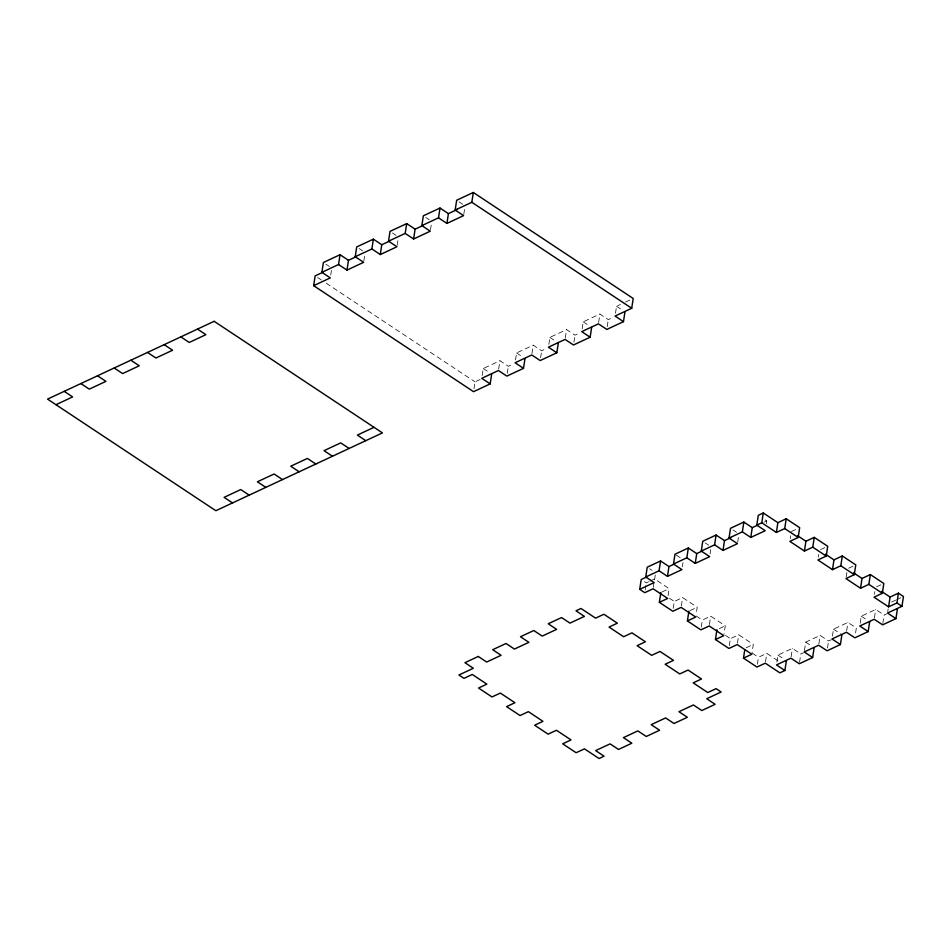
<?xml version="1.0" encoding="UTF-8"?>
<svg xmlns="http://www.w3.org/2000/svg" width="951" height="951" viewBox="0 0 951 951"><rect width="100%" height="100%" fill="white"/><g stroke="black" fill="none" stroke-linecap="round" stroke-linejoin="round"><path stroke-width="0.71" stroke-dasharray="4.75 3.57" d="M330.734 275.089L331.59 269.49M363.841 260.931L364.899 253.929M397.161 245.37L398.219 238.356M430.482 229.797L431.54 222.796M463.803 214.237L464.647 208.638M473.967 388.876L475.024 381.874L480.148 379.485M482.205 375.514L483.263 368.512L499.929 360.726L508.345 366.313L513.469 363.912M498.657 369.131L499.929 360.726M507.275 373.315L508.345 366.313M515.525 359.954L516.583 352.952L533.249 345.165L541.654 350.753L546.789 348.351M531.978 353.57L533.249 345.165M540.596 357.754L541.654 350.753M548.846 344.393L549.904 337.391L566.57 329.605L574.975 335.18L580.11 332.791M565.298 338.009L566.57 329.605M573.917 342.194L574.975 335.18M582.167 328.832L583.225 321.818L599.879 314.044L608.295 319.619L613.431 317.23M598.619 322.448L599.879 314.044M607.237 326.621L608.295 319.619M615.487 313.259L616.545 306.258L620.385 304.463M645.194 589.87L645.824 585.661M653.301 587.373L654.157 581.774M654.573 579.777L655.429 574.178M668.101 595.647L669.159 588.645L654.573 578.969L649.818 581.192M673.237 608.462L674.295 601.46L682.628 597.573L697.214 607.237L696.156 614.251M682.342 566.808L682.984 562.6M681.356 605.977L682.628 597.573M710.112 553.839L710.742 549.63M701.291 627.066L702.349 620.064L710.682 616.165L725.268 625.841L723.996 634.246M709.41 624.569L710.682 616.165M737.667 542.272L738.511 536.661M729.334 645.658L730.392 638.656L738.725 634.769L753.311 644.433L752.039 652.838M737.453 643.173L738.725 634.769M766.28 523.692L766.708 520.898L764.295 519.305M757.388 664.262L758.446 657.26L766.779 653.361L780.153 662.229M765.507 661.765L766.779 653.361M790.281 538.587L790.697 535.782M776.884 662.122L777.942 655.12L792.385 648.38L800.801 653.955L803.464 652.707M791.113 656.784L792.385 648.38M799.529 662.36L800.801 653.955M818.324 557.179L818.752 554.374M804.439 650.555L805.711 642.151L820.154 635.411L828.571 640.986L831.233 639.738M818.882 643.815L820.154 635.411M827.501 647.988L828.571 640.986M832.422 636.183L833.48 629.182L847.912 622.441L856.328 628.017L855.27 635.018M846.164 577.174L847.008 571.575M846.652 630.846L847.912 622.441M860.191 623.214L861.249 616.212L875.681 609.472L884.097 615.047L886.76 613.799M874.421 594.375L874.849 591.57M874.409 617.877L875.681 609.472M882.825 623.452L884.097 615.047M887.735 611.648L888.163 608.842M625.52 302.073L630.644 299.672M764.081 522.123L766.708 520.898M648.63 581.75L646.252 582.868L643.221 580.859M662.027 591.986L669.159 588.645M791.339 531.585L797.283 528.804M690.069 610.578L697.214 607.237M820.57 549.619L825.337 547.396M719.313 628.623L725.268 625.841M848.625 568.222L853.38 566M746.178 647.774L753.311 644.433M876.679 586.815L881.434 584.592M891.634 602.019L895.569 600.176M896.888 599.57L900.823 597.727M459.06 201.85L462.673 204.239M616.545 306.258L622.56 310.24M425.739 217.41L429.353 219.8M583.225 321.818L589.24 325.813M392.43 232.971L396.032 235.373M549.904 337.391L555.919 341.373M359.109 248.544L362.711 250.933M516.583 352.952L522.598 356.934M732.924 529.885L736.538 532.275M861.249 616.212L867.253 620.195M325.789 264.105L329.391 266.494M483.263 368.512L488.077 371.698M317.598 277.502L321.283 279.951M326.205 283.208L475.024 381.874M705.155 542.855L708.768 545.244M833.48 629.182L840.696 633.96M676.197 555.027L680.999 558.213M805.711 642.151L811.726 646.133M649.628 568.793L652.029 570.386M777.942 655.12L783.957 659.102M669.397 598.215L674.295 601.46M696.227 615.998L702.349 620.064M725.506 635.411L730.392 638.656M752.324 653.194L758.446 657.26"/><path stroke-width="1.43" d="M491.679 374.088L490.193 383.895L473.539 391.681L313.652 285.669L315.138 275.873L322.829 272.283M313.652 285.669L330.318 277.894L321.902 272.319L323.376 262.512L340.042 254.725L348.458 260.301L356.15 256.711M321.902 272.319L338.556 264.533L340.042 254.725M338.556 264.533L346.972 270.108L348.458 260.301M346.972 270.108L363.639 262.333L355.222 256.746L356.696 246.951L373.363 239.165L381.779 244.74L389.47 241.15M355.222 256.746L371.877 248.972L373.363 239.165M371.877 248.972L380.293 254.547L381.779 244.74M380.293 254.547L396.947 246.761L388.543 241.185L390.017 231.378L406.683 223.604L415.1 229.179L422.779 225.589M388.543 241.185L405.197 233.411L406.683 223.604M405.197 233.411L413.614 238.986L415.1 229.179M413.614 238.986L430.268 231.2L421.852 225.625L423.338 215.818L440.004 208.043L448.42 213.618L457.383 209.422M421.852 225.625L438.518 217.838L440.004 208.043M438.518 217.838L446.934 223.426L448.42 213.618M446.934 223.426L463.589 215.639L455.172 210.064L456.658 200.257L473.325 192.471L633.2 298.483L631.726 308.279L615.059 316.065L623.476 321.64L624.962 311.845M455.172 210.064L471.839 202.278L473.325 192.471M490.193 383.895L481.777 378.32L498.443 370.533L506.859 376.12L523.514 368.334L525 358.527M523.514 368.334L515.097 362.759L531.764 354.973L540.18 360.548L556.834 352.773L558.32 342.966M556.834 352.773L548.418 347.186L565.084 339.412L573.501 344.987L590.155 337.213L591.641 327.406M786.358 660.695L784.872 670.503L779.879 672.844L765.293 663.168L756.96 667.055L743.504 658.128L751.825 654.24L737.239 644.576L728.918 648.463L715.449 639.536L723.782 635.648L709.196 625.972L700.863 629.859L687.407 620.944L695.728 617.044L681.142 607.38L672.821 611.267L659.352 602.34L667.685 598.452L653.099 588.776L644.766 592.675L639.714 589.323L641.2 579.516L646.454 577.067M639.714 589.323L654.157 582.583L645.741 576.995L647.227 567.2L660.553 560.971L668.969 566.546L674.211 564.098M645.741 576.995L659.067 570.778L660.553 560.971M659.352 602.34L660.838 592.532M659.067 570.778L667.483 576.354L668.969 566.546M667.483 576.354L681.926 569.613L673.51 564.026L674.984 554.231L688.322 548.002L696.726 553.577L701.981 551.128M673.51 564.026L686.836 557.809L688.322 548.002M686.836 557.809L695.252 563.384L696.726 553.577M687.407 620.944L688.881 611.136M695.252 563.384L709.684 556.644L701.267 551.057L702.753 541.262L716.079 535.033L724.496 540.608L731.057 537.541M701.267 551.057L714.605 544.84L716.079 535.033M714.605 544.84L723.01 550.415L724.496 540.608M723.01 550.415L737.453 543.675L729.037 538.088L730.523 528.28L743.848 522.063L752.265 527.639L757.519 525.19M715.449 639.536L716.935 629.728M729.037 538.088L742.362 531.871L743.848 522.063M742.362 531.871L750.779 537.446L752.265 527.639M750.779 537.446L765.222 530.706L756.806 525.118L758.292 515.311L763.284 512.981L777.87 522.658L786.204 518.759L799.66 527.686L798.186 537.493L789.853 541.381L804.439 551.057L812.772 547.17L814.246 537.363L827.715 546.29L826.229 556.085L817.908 559.984L832.494 569.649L840.815 565.762L842.301 555.955L855.769 564.882L854.283 574.689L845.95 578.577L860.536 588.253L868.869 584.354L870.355 574.559L883.812 583.486L882.338 593.281L874.005 597.18L888.591 606.845L896.924 602.958L898.398 593.151L903.45 596.503L901.964 606.298L887.533 613.05L895.949 618.625L897.423 608.818M756.806 525.118L761.799 522.788L763.284 512.981M743.504 658.128L744.776 649.723M761.799 522.788L776.385 532.453L777.87 522.658M776.385 532.453L784.718 528.566L786.204 518.759M804.439 551.057L805.925 541.25L814.246 537.363M784.872 670.503L776.468 664.927L790.899 658.187L799.315 663.762L812.641 657.533L814.127 647.726M832.494 569.649L833.968 559.854L842.301 555.955M812.641 657.533L804.225 651.958L818.668 645.206L827.085 650.793L840.411 644.564L841.897 634.757M860.536 588.253L862.022 578.446L870.355 574.559M840.411 644.564L831.994 638.989L846.438 632.237L854.854 637.824L868.18 631.595L869.666 621.788M888.591 606.845L890.077 597.038L898.398 593.151M55.966 404.698L72.621 396.924L64.204 391.337M374.028 427.308L357.374 435.094L365.79 440.67M623.476 321.64L606.821 329.426L598.405 323.851L581.739 331.626L590.155 337.213M895.949 618.625L882.611 624.855L874.195 619.267L859.763 626.02L868.18 631.595M471.839 202.278L631.726 308.279M797.413 535.615L805.925 541.25M825.468 554.207L833.968 559.854M853.511 572.799L862.022 578.446M881.565 591.403L890.077 597.038M784.718 528.566L798.186 537.493M812.772 547.17L826.229 556.085M840.815 565.762L854.283 574.689M868.869 584.354L882.338 593.281M896.924 602.958L901.964 606.298M197.487 329.094L205.903 334.669L189.249 342.455L180.833 336.868M349.124 448.456L340.708 442.881L324.053 450.655L332.47 456.242M164.166 344.654L172.583 350.23L155.928 358.016L147.512 352.429M315.803 464.017L307.387 458.441L290.733 466.216L299.149 471.803M130.846 360.215L139.262 365.79L122.608 373.577L114.191 368.001M282.483 479.577L274.078 474.002L257.412 481.788L265.828 487.364M97.525 375.776L105.941 381.363L89.287 389.137L80.871 383.562M249.174 495.15L240.758 489.563L224.091 497.349L232.508 502.924M214.153 321.307L47.55 399.123L215.853 510.711L382.445 432.895L214.153 321.307M478.258 656.463L464.932 662.681L473.336 668.268L458.905 675.008L463.957 678.36L472.278 674.461L486.864 684.138L478.543 688.025L492 696.952L500.333 693.065L514.919 702.73L506.586 706.629L520.054 715.556L528.376 711.657L542.962 721.333L534.64 725.221L548.097 734.148L556.43 730.261L571.016 739.926L562.683 743.825L576.151 752.74L584.485 748.853L599.071 758.529L604.063 756.188L595.647 750.612L610.09 743.872L618.507 749.447L631.833 743.218L623.416 737.643L637.859 730.903L646.264 736.478L659.602 730.249L651.185 724.674L665.617 717.934L674.033 723.509L687.359 717.28L678.955 711.705L693.386 704.964L701.802 710.54L715.128 704.311L706.712 698.735L721.155 691.995L716.103 688.643L707.77 692.53L693.184 682.866L701.517 678.978L688.06 670.051L679.727 673.938L665.141 664.262L673.474 660.374L660.006 651.447L651.673 655.334L637.087 645.67L645.42 641.782L631.951 632.855L623.63 636.742L609.044 627.078L617.365 623.178L603.909 614.251L595.576 618.15L580.99 608.474L575.997 610.804L584.401 616.391L569.97 623.131L561.554 617.556L548.228 623.773L556.644 629.36L542.201 636.1L533.784 630.525L520.459 636.742L528.875 642.329L514.432 649.069L506.015 643.494L492.689 649.711L501.106 655.298L486.674 662.039L478.258 656.463"/></g></svg>
